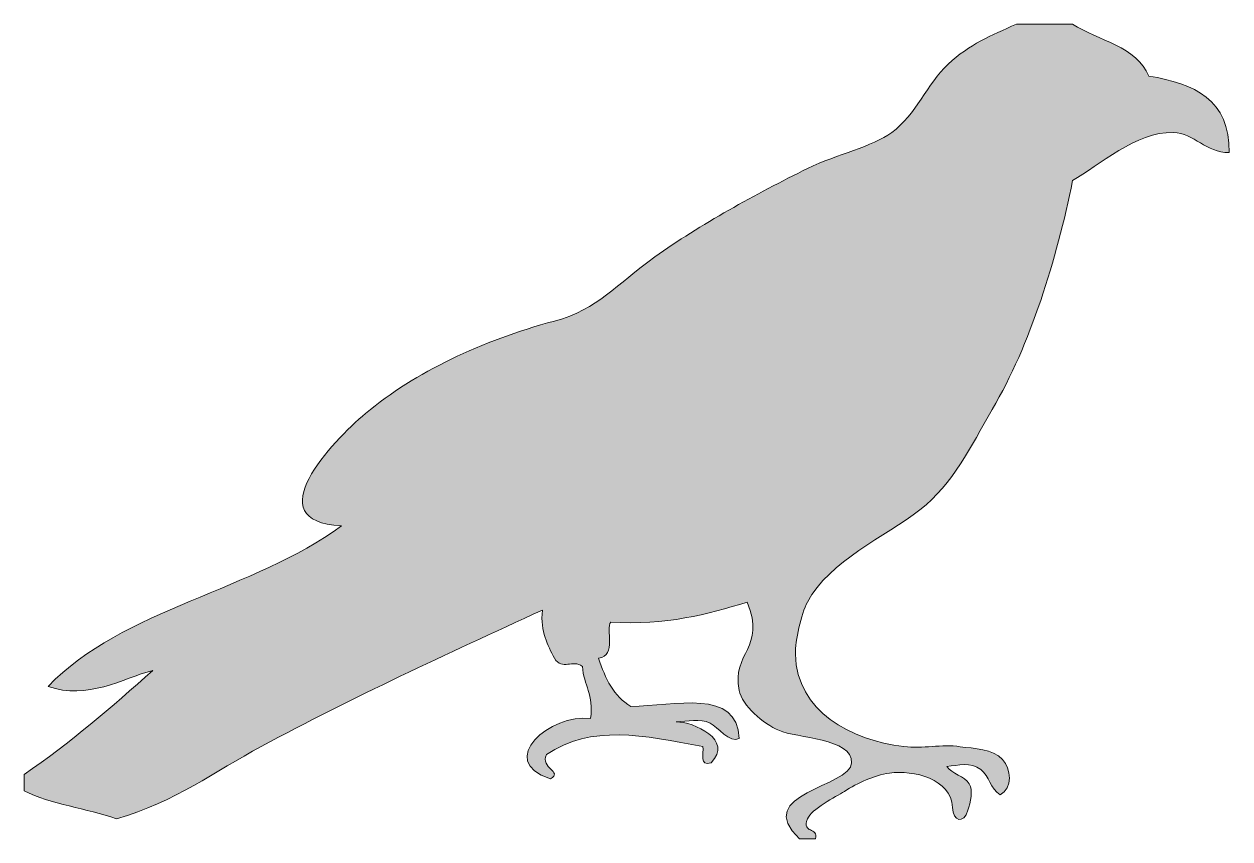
# Model space of a CAD drawing. Header units: inches. Extents: x 0 to 102, y 0 to 69.
import ezdxf

# ---------------------------------------------------------------- set-up
doc = ezdxf.new("R2010")
doc.units = ezdxf.units.IN
doc.header["$MEASUREMENT"] = 0
doc.layers.add('Layer 1', color=7, linetype='Continuous')

msp = doc.modelspace()

# ---------------------------------------------------------------- hatches: boundary and pattern name
at = {"layer": 'Layer 1', "true_color": 0xffffff}
h = msp.add_hatch(color=7, dxfattribs=at)
edge = h.paths.add_edge_path()
edge.add_spline(control_points=[(83.65, 68.75), (85.23, 68.75), (86.81, 68.75), (88.39, 68.75), (90.58, 67.33), (93.76, 66.89), (94.83, 64.35), (98.64, 63.76), (101.65, 62.36), (101.6, 57.91), (99.58, 57.88), (98.69, 59.55), (96.86, 59.6), (93.76, 59.69), (90.6, 56.81), (88.39, 55.54), (87.04, 48.85), (84.84, 41.73), (81.62, 36.24), (79.74, 33.03), (78.38, 30), (75.52, 27.77), (72.61, 25.5), (67.87, 23.46), (66.04, 19.98), (65.49, 18.94), (64.99, 16.72), (65.02, 15.58), (65.15, 10.73), (69.67, 8.35), (74.17, 7.79), (75.74, 7.59), (77.35, 8.02), (78.92, 7.78), (80.08, 7.61), (81.63, 7.63), (82.49, 6.7), (83.21, 5.92), (83.36, 4.3), (82.28, 3.72), (81.44, 4.26), (81.38, 5.29), (80.64, 5.86), (79.8, 6.5), (78.75, 6.22), (77.8, 6.11), (78.23, 5.49), (79.27, 5.3), (79.68, 4.65), (80.02, 4.11), (79.77, 3.04), (79.57, 2.42), (79.19, 1.22), (78.32, 1.48), (78.26, 2.66), (78.15, 5.07), (74.99, 5.84), (72.95, 5.55), (71.59, 5.35), (70.31, 4.73), (69.15, 4.01), (68.44, 3.57), (66.35, 2.49), (66.04, 1.69), (65.55, 0.41), (66.97, 1.04), (66.72, 0), (66.27, 0), (65.81, 0), (65.36, 0), (61.3, 3.89), (69.68, 4.33), (69.76, 6.43), (69.85, 8.48), (65.07, 8.53), (63.67, 9.14), (62.26, 9.76), (60.55, 11.23), (60.28, 12.53), (59.62, 15.76), (62.57, 16.05), (60.96, 19.98), (57.59, 18.95), (54.14, 18), (49.45, 18.29), (49, 17.73), (49.99, 15.46), (48.43, 15.24), (48.99, 13.54), (49.72, 12.01), (51.14, 11.18), (54.82, 11.21), (60.15, 12.74), (60.28, 8.47), (59.51, 8.05), (58.45, 9.46), (57.83, 9.77), (56.96, 10.2), (55.93, 9.88), (54.97, 9.88), (56.43, 9.88), (59.85, 8.35), (57.91, 6.43), (56.89, 6.09), (57.31, 7.19), (57.23, 7.79), (52.16, 8.74), (47.84, 9.69), (44.03, 7.11), (43.49, 5.97), (45.46, 5.67), (44.37, 5.08), (39.68, 6.56), (44.4, 10.63), (47.75, 10.16), (48.06, 12.16), (47.17, 12.97), (47.07, 14.56), (46.21, 15.17), (45.42, 14.19), (44.7, 15.24), (44.14, 16.37), (43.51, 17.43), (43.69, 19.3), (35.53, 15.55), (27.79, 12.01), (19.98, 7.79), (16.07, 5.68), (12.8, 3.16), (7.79, 1.69), (5.29, 2.59), (2.23, 2.91), (0, 4.06), (0, 4.52), (0, 4.97), (0, 5.42), (3.86, 8.11), (7.41, 11.11), (10.84, 14.22), (8.33, 13.53), (5.3, 11.69), (2.03, 12.87), (8.26, 19.4), (19.44, 20.98), (26.75, 26.42), (19.58, 26.77), (25.98, 33.56), (28.79, 35.9), (33, 39.41), (38.5, 42.01), (44.7, 43.69), (48.44, 44.7), (49.85, 46.75), (53.17, 49.11), (56.99, 51.82), (61.69, 54.42), (66.04, 56.56), (68.61, 57.82), (71.47, 58.37), (73.15, 59.6), (75.19, 61.1), (76.12, 63.71), (77.89, 65.36), (79.74, 67.08), (81.47, 67.76), (83.65, 68.75)], knot_values=[0, 0, 0, 0, 1, 1, 1, 2, 2, 2, 3, 3, 3, 4, 4, 4, 5, 5, 5, 6, 6, 6, 7, 7, 7, 8, 8, 8, 9, 9, 9, 10, 10, 10, 11, 11, 11, 12, 12, 12, 13, 13, 13, 14, 14, 14, 15, 15, 15, 16, 16, 16, 17, 17, 17, 18, 18, 18, 19, 19, 19, 20, 20, 20, 21, 21, 21, 22, 22, 22, 23, 23, 23, 24, 24, 24, 25, 25, 25, 26, 26, 26, 27, 27, 27, 28, 28, 28, 29, 29, 29, 30, 30, 30, 31, 31, 31, 32, 32, 32, 33, 33, 33, 34, 34, 34, 35, 35, 35, 36, 36, 36, 37, 37, 37, 38, 38, 38, 39, 39, 39, 40, 40, 40, 41, 41, 41, 42, 42, 42, 43, 43, 43, 44, 44, 44, 45, 45, 45, 46, 46, 46, 47, 47, 47, 48, 48, 48, 49, 49, 49, 50, 50, 50, 51, 51, 51, 52, 52, 52, 53, 53, 53, 54, 54, 54, 55, 55, 55, 55], degree=3, periodic=1)

# ---------------------------------------------------------------- linework, layer by layer
at = {"layer": 'Layer 1', "lineweight": 0}
msp.add_open_spline([(83.65, 68.75), (85.23, 68.75), (86.81, 68.75), (88.39, 68.75), (90.58, 67.33), (93.76, 66.89), (94.83, 64.35), (98.64, 63.76), (101.65, 62.36), (101.6, 57.91), (99.58, 57.88), (98.69, 59.55), (96.86, 59.6), (93.76, 59.69), (90.6, 56.81), (88.39, 55.54), (87.04, 48.85), (84.84, 41.73), (81.62, 36.24), (79.74, 33.03), (78.38, 30), (75.52, 27.77), (72.61, 25.5), (67.87, 23.46), (66.04, 19.98), (65.49, 18.94), (64.99, 16.72), (65.02, 15.58), (65.15, 10.73), (69.67, 8.35), (74.17, 7.79), (75.74, 7.59), (77.35, 8.02), (78.92, 7.78), (80.08, 7.61), (81.63, 7.63), (82.49, 6.7), (83.21, 5.92), (83.36, 4.3), (82.28, 3.72), (81.44, 4.26), (81.38, 5.29), (80.64, 5.86), (79.8, 6.5), (78.75, 6.22), (77.8, 6.11), (78.23, 5.49), (79.27, 5.3), (79.68, 4.65), (80.02, 4.11), (79.77, 3.04), (79.57, 2.42), (79.19, 1.22), (78.32, 1.48), (78.26, 2.66), (78.15, 5.07), (74.99, 5.84), (72.95, 5.55), (71.59, 5.35), (70.31, 4.73), (69.15, 4.01), (68.44, 3.57), (66.35, 2.49), (66.04, 1.69), (65.55, 0.41), (66.97, 1.04), (66.72, 0), (66.27, 0), (65.81, 0), (65.36, 0), (61.3, 3.89), (69.68, 4.33), (69.76, 6.43), (69.85, 8.48), (65.07, 8.53), (63.67, 9.14), (62.26, 9.76), (60.55, 11.23), (60.28, 12.53), (59.62, 15.76), (62.57, 16.05), (60.96, 19.98), (57.59, 18.95), (54.14, 18), (49.45, 18.29), (49, 17.73), (49.99, 15.46), (48.43, 15.24), (48.99, 13.54), (49.72, 12.01), (51.14, 11.18), (54.82, 11.21), (60.15, 12.74), (60.28, 8.47), (59.51, 8.05), (58.45, 9.46), (57.83, 9.77), (56.96, 10.2), (55.93, 9.88), (54.97, 9.88), (56.43, 9.88), (59.85, 8.35), (57.91, 6.43), (56.89, 6.09), (57.31, 7.19), (57.23, 7.79), (52.16, 8.74), (47.84, 9.69), (44.03, 7.11), (43.49, 5.97), (45.46, 5.67), (44.37, 5.08), (39.68, 6.56), (44.4, 10.63), (47.75, 10.16), (48.06, 12.16), (47.17, 12.97), (47.07, 14.56), (46.21, 15.17), (45.42, 14.19), (44.7, 15.24), (44.14, 16.37), (43.51, 17.43), (43.69, 19.3), (35.53, 15.55), (27.79, 12.01), (19.98, 7.79), (16.07, 5.68), (12.8, 3.16), (7.79, 1.69), (5.29, 2.59), (2.23, 2.91), (0, 4.06), (0, 4.52), (0, 4.97), (0, 5.42), (3.86, 8.11), (7.41, 11.11), (10.84, 14.22), (8.33, 13.53), (5.3, 11.69), (2.03, 12.87), (8.26, 19.4), (19.44, 20.98), (26.75, 26.42), (19.58, 26.77), (25.98, 33.56), (28.79, 35.9), (33, 39.41), (38.5, 42.01), (44.7, 43.69), (48.44, 44.7), (49.85, 46.75), (53.17, 49.11), (56.99, 51.82), (61.69, 54.42), (66.04, 56.56), (68.61, 57.82), (71.47, 58.37), (73.15, 59.6), (75.19, 61.1), (76.12, 63.71), (77.89, 65.36), (79.74, 67.08), (81.47, 67.76), (83.65, 68.75)], degree=3, knots=[0, 0, 0, 0, 1, 1, 1, 2, 2, 2, 3, 3, 3, 4, 4, 4, 5, 5, 5, 6, 6, 6, 7, 7, 7, 8, 8, 8, 9, 9, 9, 10, 10, 10, 11, 11, 11, 12, 12, 12, 13, 13, 13, 14, 14, 14, 15, 15, 15, 16, 16, 16, 17, 17, 17, 18, 18, 18, 19, 19, 19, 20, 20, 20, 21, 21, 21, 22, 22, 22, 23, 23, 23, 24, 24, 24, 25, 25, 25, 26, 26, 26, 27, 27, 27, 28, 28, 28, 29, 29, 29, 30, 30, 30, 31, 31, 31, 32, 32, 32, 33, 33, 33, 34, 34, 34, 35, 35, 35, 36, 36, 36, 37, 37, 37, 38, 38, 38, 39, 39, 39, 40, 40, 40, 41, 41, 41, 42, 42, 42, 43, 43, 43, 44, 44, 44, 45, 45, 45, 46, 46, 46, 47, 47, 47, 48, 48, 48, 49, 49, 49, 50, 50, 50, 51, 51, 51, 52, 52, 52, 53, 53, 53, 54, 54, 54, 55, 55, 55, 55], dxfattribs=at)

doc.saveas('drawing.dxf')
